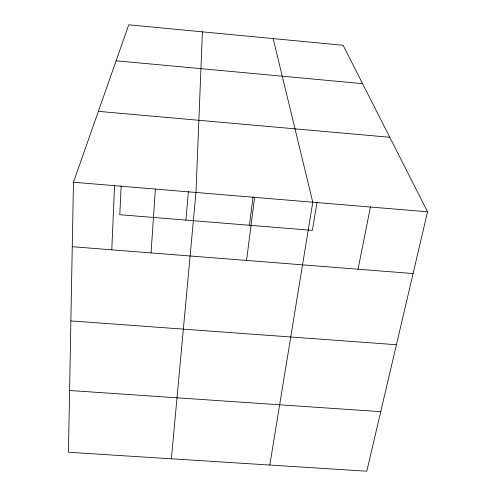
<?xml version="1.0" encoding="UTF-8"?>
<svg xmlns="http://www.w3.org/2000/svg" width="496" height="496" viewBox="0 0 496 496"><rect width="100%" height="100%" fill="white"/><g stroke="black" fill="none" stroke-linecap="round" stroke-linejoin="round"><path stroke-width="0.74" d="M73.464 182.237L68.442 452.265L366.792 471.2L427.558 211.804L343.12 45.285L128.755 24.8L73.464 182.237L427.558 211.804M202.418 31.837L195.976 192.467L171.38 458.8M111.78 249.829L114.551 185.665M121.148 185.994L119.796 214.712L312.375 230.38L317.031 202.349M151.057 252.923L155.391 189.075M185.895 220.088L188.393 191.605M249.438 225.258L253.022 197.005M246.562 260.437L254.634 197.365M269.805 465.043L312.778 202.219L273.141 38.595M358.05 269.21L370.419 207.03M69.589 390.495L380.736 411.668M70.885 320.9L396.422 344.726M72.267 246.717L413.094 273.544M98.357 111.358L389.763 137.268M116.12 60.785L362.576 83.65"/></g></svg>
